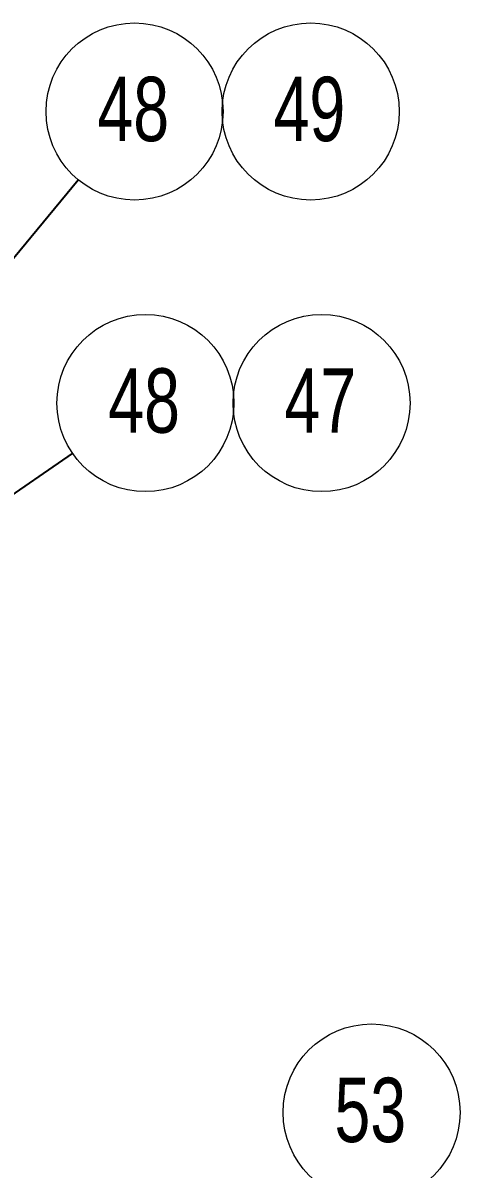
# Model space of a CAD drawing. Header units: millimetres. Extents: x 2 to 418, y 2 to 295.
# Drawn here: x 142 to 165.8, y 108.5 to 170.8 of the extents above; entities that cross this region are included whole.
import ezdxf

# ---------------------------------------------------------------- set-up
doc = ezdxf.new("R2010")
doc.units = ezdxf.units.MM
doc.styles.add('SLDTEXTSTYLE0', font='TXT', dxfattribs={"width": 0.75})
doc.dimstyles.new('SLDDIMSTYLE1', dxfattribs={"dimtxt": 0.18, "dimasz": 3.302, "dimexe": 0, "dimexo": 0.0625, "dimgap": 0, "dimtad": 0, "dimtih": 1, "dimtoh": 1, "dimdec": 0, "dimrnd": 1e-09, "dimzin": 0, "dimdsep": 46, "dimtxsty": 'Standard', "dimsah": 1, "dimcen": 0.09, "dimadec": 0, "dimazin": 0, "dimtfac": 3.302, "dimtdec": 0, "dimtofl": 0, "dimtmove": 0, "dimatfit": 3, "dimfxl": 1, "dimfrac": 2, "dimtolj": 1, "dimtzin": 0, "dimarcsym": 0})

# ---------------------------------------------------------------- blocks, each defined once
blk = doc.blocks.new('SW_NOTE_31')
at = {"color": 0, "linetype": 'Continuous', "lineweight": 0}
blk.add_circle((3.071, 3.712), 4.817, dxfattribs=at)
at = {"color": 0, "linetype": 'Continuous', "lineweight": 0, "insert": (3, 5.599), "char_height": 3.5, "attachment_point": 2, "style": 'SLDTEXTSTYLE0'}
blk.add_mtext('48', dxfattribs=at)
blk = doc.blocks.new('SW_NOTE_32')
at = {"color": 0, "linetype": 'Continuous', "lineweight": 0}
blk.add_circle((2.586, 2.624), 4.817, dxfattribs=at)
at = {"color": 0, "linetype": 'Continuous', "lineweight": 0, "insert": (2.516, 4.512), "char_height": 3.5, "attachment_point": 2, "style": 'SLDTEXTSTYLE0'}
blk.add_mtext('49', dxfattribs=at)
blk = doc.blocks.new('SW_NOTE_33')
at = {"color": 0, "linetype": 'Continuous', "lineweight": 0}
blk.add_circle((3.967, 2.733), 4.817, dxfattribs=at)
at = {"color": 0, "linetype": 'Continuous', "lineweight": 0, "insert": (3.896, 4.621), "char_height": 3.5, "attachment_point": 2, "style": 'SLDTEXTSTYLE0'}
blk.add_mtext('48', dxfattribs=at)
blk = doc.blocks.new('SW_NOTE_34')
at = {"color": 0, "linetype": 'Continuous', "lineweight": 0}
blk.add_circle((2.586, 2.624), 4.817, dxfattribs=at)
at = {"color": 0, "linetype": 'Continuous', "lineweight": 0, "insert": (2.516, 4.512), "char_height": 3.5, "attachment_point": 2, "style": 'SLDTEXTSTYLE0'}
blk.add_mtext('47', dxfattribs=at)
blk = doc.blocks.new('SW_NOTE_67')
at = {"color": 0, "linetype": 'Continuous', "lineweight": 0}
blk.add_circle((2.586, 2.624), 4.817, dxfattribs=at)
at = {"color": 0, "linetype": 'Continuous', "lineweight": 0, "insert": (2.516, 4.512), "char_height": 3.5, "attachment_point": 2, "style": 'SLDTEXTSTYLE0'}
blk.add_mtext('53', dxfattribs=at)

msp = doc.modelspace()

# ---------------------------------------------------------------- block references
at = {"color": 7, "linetype": 'Continuous', "lineweight": 0}
for name, p in [('SW_NOTE_31', (144.976509, 162.315597)), ('SW_NOTE_32', (155.047025, 163.4033)), ('SW_NOTE_33', (144.672288, 147.43592)), ('SW_NOTE_34', (155.638741, 147.545311)), ('SW_NOTE_67', (158.360634, 108.96543))]:
    msp.add_blockref(name, p, dxfattribs=at)

# ---------------------------------------------------------------- leaders
for points in [[(120.648983, 132.911239), (144.976509, 162.315597)], [(123.986788, 133.182273), (144.672288, 147.43592)]]:
    msp.add_leader(points, dimstyle='SLDDIMSTYLE1', dxfattribs=at)

doc.saveas('drawing.dxf')
